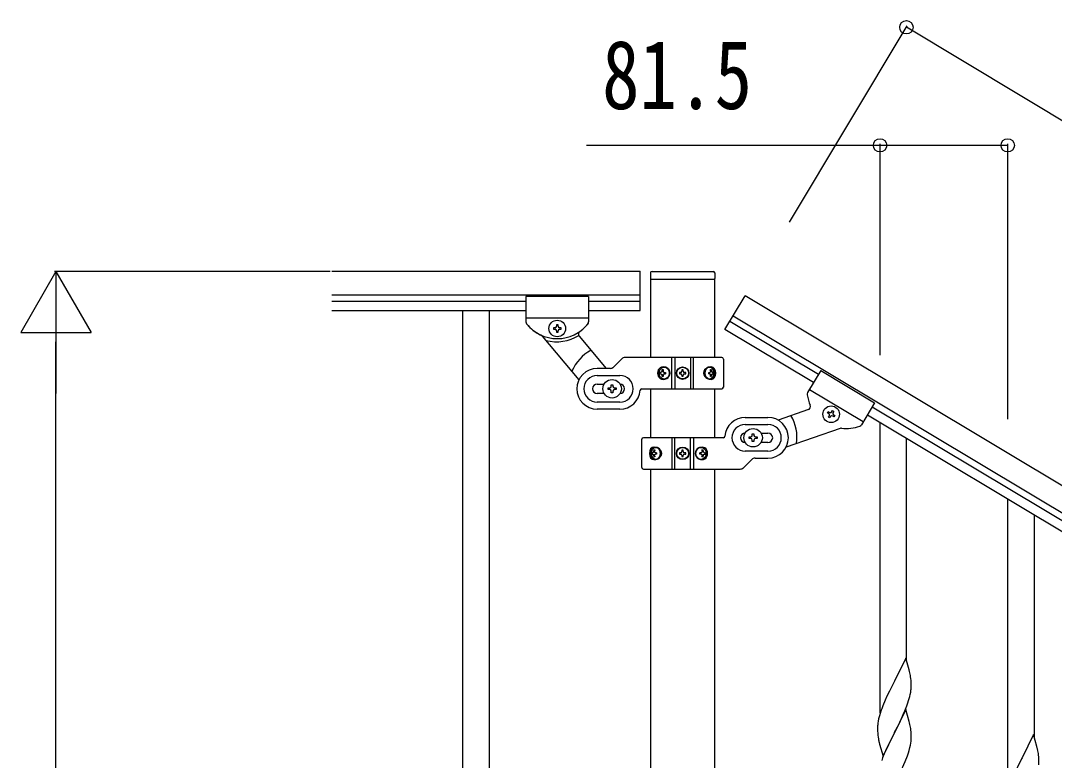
# Model space of a CAD drawing. Units: millimetres, scale not verified. Extents: x -4143 to 4140, y -2900 to 2898.
# Drawn here: x -1766 to -1107, y -925 to -452 of the extents above; entities that cross this region are included whole.
import ezdxf
from ezdxf.enums import TextEntityAlignment as Align

# ---------------------------------------------------------------- set-up
doc = ezdxf.new("R2010")
doc.units = ezdxf.units.MM
doc.header["$LTSCALE"] = 10
doc.layers.add('0-3_YKK_A1', color=4, linetype='Continuous')
doc.layers.add('0-4_YKK_D', color=6, linetype='Continuous')
doc.styles.add('ＭＳ ゴシック', font='')
doc.styles.get('ＭＳ ゴシック').set_extended_font_data('MS Gothic')

msp = doc.modelspace()

# ---------------------------------------------------------------- linework, layer by layer
at = {"layer": '0-3_YKK_A1'}
for p, q in [((-1567.83, -612.46), (-1370.97, -612.46)), ((-1370.97, -637.46), (-1370.97, -612.46)), ((-1364.47, -613.5), (-1364.47, -617)), ((-1363.47, -612.5), (-1324.47, -612.5)), ((-1323.47, -613.5), (-1323.47, -617)), ((-1364.22, -667.7), (-1364.22, -617.5)), ((-1363.97, -617.5), (-1323.97, -617.5)), ((-1323.72, -617.5), (-1323.72, -667.7)), ((-1567.83, -627.46), (-1370.97, -627.46)), ((-1567.83, -631.46), (-1443.97, -631.46)), ((-1443.97, -628.46), (-1443.97, -644.78)), ((-1403.97, -628.46), (-1443.97, -628.46)), ((-1443.97, -628.46), (-1443.97, -644.78)), ((-1403.97, -628.46), (-1443.97, -628.46)), ((-1403.97, -628.46), (-1403.97, -644.78)), ((-1403.97, -628.46), (-1403.97, -644.8)), ((-1403.97, -631.46), (-1370.97, -631.46)), ((-1316.93, -649.63), (-1304.04, -628.15)), ((-371.05, -1187.86), (-1304.04, -628.15)), ((-1567.83, -637.46), (-1443.97, -637.46)), ((-1484.47, -637.46), (-1484.47, -1297.46)), ((-1467.47, -637.46), (-1467.47, -1297.46)), ((-1403.97, -637.46), (-1370.97, -637.46)), ((-1403.97, -642.46), (-1443.97, -642.46)), ((-1403.97, -642.46), (-1443.97, -642.46)), ((-1257.29, -678.41), (-1313.84, -644.48)), ((-378.77, -1200.72), (-1311.76, -641.01)), ((-1425.41, -648.48), (-1426.37, -648.48)), ((-1422.53, -649.44), (-1421.57, -649.44)), ((-1260.38, -683.55), (-1316.93, -649.63)), ((-1433.55, -653.78), (-1410.13, -681.7)), ((-1410, -653.85), (-1392.74, -674.42)), ((-1388.1, -673.58), (-1382.85, -668.34)), ((-1318.97, -667.46), (-1380.73, -667.46)), ((-1350.92, -687.46), (-1350.92, -667.46)), ((-1348.97, -667.46), (-1348.97, -687.46)), ((-1338.97, -667.46), (-1338.97, -687.46)), ((-1337.03, -687.46), (-1337.03, -667.46)), ((-1317.97, -668.46), (-1317.97, -686.46)), ((-1390.22, -674.46), (-1398.47, -674.46)), ((-1398.47, -678.96), (-1383.97, -678.96)), ((-1358.03, -677.02), (-1358.49, -677.02)), ((-1358.03, -677.9), (-1358.49, -677.9)), ((-1357.1, -675.25), (-1356.33, -675.25)), ((-1355.74, -677.02), (-1354.97, -677.02)), ((-1355.74, -677.9), (-1354.97, -677.9)), ((-1345.2, -677.05), (-1346.02, -677.05)), ((-1342.74, -677.87), (-1341.92, -677.87)), ((-1327.28, -677.02), (-1326.65, -677.02)), ((-1327.28, -677.9), (-1326.65, -677.9)), ((-1326.27, -675.25), (-1325.64, -675.25)), ((-1324.46, -677.02), (-1324.78, -677.02)), ((-1324.46, -677.9), (-1324.78, -677.9)), ((-1255.76, -675.85), (-1264.16, -689.86)), ((-1255.76, -675.85), (-1221.46, -696.43)), ((-1398.47, -684.46), (-1394.05, -684.46)), ((-1356.33, -679.66), (-1357.1, -679.66)), ((-1325.64, -679.66), (-1326.27, -679.66)), ((-1394.05, -690.46), (-1398.47, -690.46)), ((-1390.47, -687.96), (-1391.47, -687.96)), ((-1387.47, -686.96), (-1386.47, -686.96)), ((-1370.01, -687.46), (-1318.97, -687.46)), ((-1364.22, -718.73), (-1364.22, -687.46)), ((-1323.72, -687.46), (-1323.72, -718.73)), ((-1262.96, -687.86), (-1228.66, -708.44)), ((-1383.97, -695.96), (-1398.47, -695.96)), ((-1221.46, -696.43), (-1229.85, -710.42)), ((-1222.97, -698.94), (-470.87, -1150.14)), ((-1383.97, -700.46), (-1398.47, -700.46)), ((-1303.97, -705.73), (-1289.47, -705.73)), ((-1263.65, -700.72), (-1283.06, -707.42)), ((-1250.64, -703.39), (-1251.46, -702.9)), ((-1247.67, -704.05), (-1246.85, -704.54)), ((-1226.05, -704.09), (-473.95, -1155.28)), ((-1303.97, -710.23), (-1289.47, -710.23)), ((-1217.97, -894.34), (-1217.97, -708.94)), ((-1317.94, -718.73), (-1368.97, -718.73)), ((-1350.92, -718.73), (-1350.92, -738.73)), ((-1348.97, -738.73), (-1348.97, -718.73)), ((-1338.97, -738.73), (-1338.97, -718.73)), ((-1337.03, -718.73), (-1337.03, -738.73)), ((-1297.47, -718.23), (-1296.47, -718.23)), ((-1293.89, -715.73), (-1289.47, -715.73)), ((-1243.43, -712.78), (-1277.92, -724.69)), ((-1200.97, -861.43), (-1200.97, -719.13)), ((-1369.97, -737.73), (-1369.97, -719.73)), ((-1300.47, -719.23), (-1301.47, -719.23)), ((-1289.47, -721.73), (-1293.89, -721.73)), ((-1363.49, -728.29), (-1363.16, -728.29)), ((-1363.49, -729.17), (-1363.16, -729.17)), ((-1362.31, -726.52), (-1361.68, -726.52)), ((-1361.68, -730.93), (-1362.31, -730.93)), ((-1360.67, -728.29), (-1361.29, -728.29)), ((-1360.67, -729.17), (-1361.29, -729.17)), ((-1345.2, -728.32), (-1346.02, -728.32)), ((-1342.74, -729.14), (-1341.92, -729.14)), ((-1332.21, -728.29), (-1332.98, -728.29)), ((-1332.21, -729.17), (-1332.98, -729.17)), ((-1331.61, -726.52), (-1330.85, -726.52)), ((-1330.85, -730.93), (-1331.61, -730.93)), ((-1329.92, -728.29), (-1329.46, -728.29)), ((-1329.92, -729.17), (-1329.46, -729.17)), ((-1289.47, -727.23), (-1303.97, -727.23)), ((-1297.73, -731.73), (-1289.47, -731.73)), ((-1368.97, -738.73), (-1307.22, -738.73)), ((-1364.22, -1289.76), (-1364.22, -738.73)), ((-1323.72, -738.73), (-1323.72, -1288.96)), ((-1299.85, -732.61), (-1305.1, -737.85)), ((-1136.47, -943.23), (-1136.47, -757.83)), ((-1119.47, -910.32), (-1119.47, -768.03))]:
    msp.add_line(p, q, dxfattribs=at)
for points in [[(-1423.49, -647.52), (-1423.49, -646.56), (-1424.45, -646.56), (-1424.45, -647.52)], [(-1426.37, -648.48), (-1426.37, -649.44), (-1425.41, -649.44)], [(-1424.45, -650.4), (-1424.45, -651.36), (-1423.49, -651.36), (-1423.49, -650.4)], [(-1421.57, -649.44), (-1421.57, -648.48), (-1422.53, -648.48)], [(-1357.21, -676.14), (-1357.24, -676.31), (-1357.29, -676.47), (-1357.38, -676.63), (-1357.48, -676.76), (-1357.6, -676.87), (-1357.73, -676.95), (-1357.88, -677), (-1358.03, -677.02)], [(-1358.03, -677.9), (-1357.88, -677.92), (-1357.73, -677.97), (-1357.6, -678.05), (-1357.48, -678.16), (-1357.38, -678.29), (-1357.29, -678.45), (-1357.24, -678.61), (-1357.21, -678.78)], [(-1355.74, -677.02), (-1355.88, -677), (-1356.03, -676.95), (-1356.15, -676.87), (-1356.27, -676.76), (-1356.35, -676.63), (-1356.41, -676.47), (-1356.45, -676.31), (-1356.45, -676.14)], [(-1356.45, -678.78), (-1356.45, -678.61), (-1356.41, -678.45), (-1356.35, -678.29), (-1356.27, -678.16), (-1356.15, -678.05), (-1356.03, -677.97), (-1355.88, -677.92), (-1355.74, -677.9)], [(-1346.02, -677.05), (-1346.02, -677.87), (-1345.2, -677.87)], [(-1343.56, -676.23), (-1343.56, -675.41), (-1344.38, -675.41), (-1344.38, -676.23)], [(-1344.38, -678.69), (-1344.38, -679.51), (-1343.56, -679.51), (-1343.56, -678.69)], [(-1341.92, -677.87), (-1341.92, -677.05), (-1342.74, -677.05)], [(-1326.11, -676.14), (-1326.1, -676.31), (-1326.12, -676.47), (-1326.16, -676.63), (-1326.23, -676.76), (-1326.32, -676.87), (-1326.42, -676.95), (-1326.53, -677), (-1326.65, -677.02)], [(-1326.65, -677.9), (-1326.53, -677.92), (-1326.42, -677.97), (-1326.32, -678.05), (-1326.23, -678.16), (-1326.16, -678.29), (-1326.12, -678.45), (-1326.1, -678.61), (-1326.11, -678.78)], [(-1324.78, -677.02), (-1324.91, -677), (-1325.03, -676.95), (-1325.14, -676.87), (-1325.24, -676.76), (-1325.33, -676.63), (-1325.4, -676.47), (-1325.45, -676.31), (-1325.48, -676.14)], [(-1325.48, -678.78), (-1325.45, -678.61), (-1325.4, -678.45), (-1325.33, -678.29), (-1325.24, -678.16), (-1325.14, -678.05), (-1325.03, -677.97), (-1324.91, -677.92), (-1324.78, -677.9)], [(-1389.47, -685.96), (-1389.47, -684.96), (-1388.47, -684.96), (-1388.47, -685.96)], [(-1391.47, -687.96), (-1391.47, -686.96), (-1390.47, -686.96)], [(-1388.47, -688.96), (-1388.47, -689.96), (-1389.47, -689.96), (-1389.47, -688.96)], [(-1386.47, -686.96), (-1386.47, -687.96), (-1387.47, -687.96)], [(-1251.46, -702.9), (-1250.97, -702.07), (-1250.14, -702.57)], [(-1249.48, -705.2), (-1249.98, -706.03), (-1250.8, -705.53), (-1250.31, -704.71)], [(-1248.83, -702.24), (-1248.33, -701.42), (-1247.51, -701.91), (-1248, -702.73)], [(-1246.85, -704.54), (-1247.34, -705.37), (-1248.17, -704.87)], [(-1301.47, -719.23), (-1301.47, -718.23), (-1300.47, -718.23)], [(-1299.47, -717.23), (-1299.47, -716.23), (-1298.47, -716.23), (-1298.47, -717.23)], [(-1296.47, -718.23), (-1296.47, -719.23), (-1297.47, -719.23)], [(-1298.47, -720.23), (-1298.47, -721.23), (-1299.47, -721.23), (-1299.47, -720.23)], [(-1362.46, -727.41), (-1362.5, -727.58), (-1362.55, -727.74), (-1362.62, -727.9), (-1362.71, -728.03), (-1362.81, -728.14), (-1362.92, -728.22), (-1363.04, -728.27), (-1363.16, -728.29)], [(-1363.16, -729.17), (-1363.04, -729.19), (-1362.92, -729.24), (-1362.81, -729.32), (-1362.71, -729.43), (-1362.62, -729.56), (-1362.55, -729.72), (-1362.5, -729.88), (-1362.46, -730.05)], [(-1361.29, -728.29), (-1361.41, -728.27), (-1361.53, -728.22), (-1361.63, -728.14), (-1361.72, -728.03), (-1361.79, -727.9), (-1361.83, -727.74), (-1361.85, -727.58), (-1361.84, -727.41)], [(-1361.84, -730.05), (-1361.85, -729.88), (-1361.83, -729.72), (-1361.79, -729.56), (-1361.72, -729.43), (-1361.63, -729.32), (-1361.53, -729.24), (-1361.41, -729.19), (-1361.29, -729.17)], [(-1346.02, -728.32), (-1346.02, -729.14), (-1345.2, -729.14)], [(-1343.56, -727.5), (-1343.56, -726.68), (-1344.38, -726.68), (-1344.38, -727.5)], [(-1344.38, -729.96), (-1344.38, -730.78), (-1343.56, -730.78), (-1343.56, -729.96)], [(-1341.92, -729.14), (-1341.92, -728.32), (-1342.74, -728.32)], [(-1331.5, -727.41), (-1331.5, -727.58), (-1331.53, -727.74), (-1331.59, -727.9), (-1331.68, -728.03), (-1331.79, -728.14), (-1331.92, -728.22), (-1332.06, -728.27), (-1332.21, -728.29)], [(-1332.21, -729.17), (-1332.06, -729.19), (-1331.92, -729.24), (-1331.79, -729.32), (-1331.68, -729.43), (-1331.59, -729.56), (-1331.53, -729.72), (-1331.5, -729.88), (-1331.5, -730.05)], [(-1329.92, -728.29), (-1330.07, -728.27), (-1330.21, -728.22), (-1330.35, -728.14), (-1330.47, -728.03), (-1330.57, -727.9), (-1330.65, -727.74), (-1330.71, -727.58), (-1330.74, -727.41)], [(-1330.74, -730.05), (-1330.71, -729.88), (-1330.65, -729.72), (-1330.57, -729.56), (-1330.47, -729.43), (-1330.35, -729.32), (-1330.21, -729.24), (-1330.07, -729.19), (-1329.92, -729.17)], [(-1201.57, -859.4), (-1208.8, -874.26), (-1209.14, -874.93), (-1211.96, -880.57), (-1213.52, -883.85), (-1214.63, -886.32), (-1216.1, -889.84), (-1216.87, -891.87)], [(-1198.84, -868.94), (-1199.06, -868), (-1199.31, -867.04), (-1201.57, -859.4)], [(-1198.1, -878.72), (-1198.08, -877.92), (-1198.08, -876.78), (-1198.13, -875.05), (-1198.19, -873.8), (-1198.3, -872.39)], [(-1198.99, -884.07), (-1198.66, -882.66), (-1198.39, -881.29), (-1198.2, -879.98)], [(-1218.54, -913.38), (-1218.29, -914.34), (-1216.02, -921.98), (-1208.8, -907.13), (-1208.63, -906.8), (-1206.91, -903.41), (-1205.41, -900.35), (-1204.29, -898.01), (-1203.18, -895.56), (-1202.11, -893.05), (-1200.91, -890.01), (-1200.18, -888), (-1199.69, -886.5)], [(-1217.9, -894.88), (-1218.34, -896.35), (-1218.83, -898.26), (-1219.12, -899.64), (-1219.34, -900.97)], [(-1201.57, -892.26), (-1208.8, -907.13), (-1208.96, -907.46), (-1211.75, -912.99), (-1213.07, -915.76), (-1213.52, -916.72), (-1215.27, -920.69), (-1216.3, -923.22), (-1216.87, -924.74)], [(-1198.84, -901.8), (-1199.06, -900.87), (-1199.31, -899.91), (-1201.57, -892.26)], [(-1219.47, -902.25), (-1219.51, -903.06), (-1219.52, -903.46), (-1219.5, -905.32), (-1219.47, -906.33), (-1219.42, -907.27), (-1219.32, -908.71), (-1219.17, -910.03), (-1219.03, -911.02)], [(-1218.54, -946.25), (-1218.22, -947.45), (-1216.02, -954.85), (-1208.8, -939.99), (-1208.63, -939.66), (-1206.91, -936.28), (-1205.41, -933.22), (-1204.29, -930.87), (-1202.75, -927.43), (-1201.9, -925.42), (-1200.53, -921.87), (-1199.85, -919.87), (-1199.39, -918.39), (-1198.87, -916.46), (-1198.56, -915.07), (-1198.32, -913.71), (-1198.16, -912.42), (-1198.1, -911.59), (-1198.08, -910.79), (-1198.08, -909.64), (-1198.13, -907.92), (-1198.19, -906.67), (-1198.3, -905.26)], [(-1120.07, -908.29), (-1127.3, -923.15), (-1127.64, -923.82), (-1130.46, -929.46), (-1132.02, -932.75), (-1133.13, -935.21), (-1134.6, -938.74), (-1135.37, -940.77)], [(-1117.34, -917.83), (-1117.56, -916.89), (-1117.81, -915.94), (-1120.07, -908.29)], [(-1116.6, -927.62), (-1116.58, -926.82), (-1116.58, -925.67), (-1116.63, -923.94), (-1116.69, -922.7), (-1116.8, -921.29)]]:
    msp.add_lwpolyline(points, dxfattribs=at)
for centre, radius in [((-1423.97, -648.96), 5.3), ((-1343.97, -677.46), 4), ((-1343.97, -677.46), 3.75), ((-1388.97, -687.46), 5.9), ((-1249.15, -703.72), 5.3), ((-1298.97, -718.73), 5.9), ((-1343.97, -728.73), 4), ((-1343.97, -728.73), 3.75)]:
    msp.add_circle(centre, radius, dxfattribs=at)
for centre, radius, start, end in [((-1363.47, -613.5), 1, 90, 180), ((-1324.47, -613.5), 1, 0, 90), ((-1363.97, -617), 0.5, 180, 270), ((-1323.97, -617), 0.5, 270, 0), ((-1441.97, -644.78), 2, 180, 218.49995), ((-1441.97, -644.78), 2, 180, 218.49996), ((-1423.97, -630.46), 25, 218.49995, 321.50005), ((-1423.97, -630.46), 25, 218.49996, 245.70849), ((-1423.97, -630.46), 25, 305.05508, 320.95374), ((-1405.97, -644.8), 2, 315.06998, 0), ((-1405.97, -644.78), 2, 321.50005, 0), ((-1425.41, -647.52), 0.96, 270, 0), ((-1425.41, -650.4), 0.96, 0, 90), ((-1422.53, -647.52), 0.96, 180, 270), ((-1422.53, -650.4), 0.96, 90, 180), ((-1408.47, -652.56), 2, 125.05508, 220), ((-1435.08, -655.07), 2, 40, 65.70849), ((-1424.47, -630.46), 27, 255.63423, 301.73669), ((-1388.97, -687.46), 28, 118.67181, 156.51477), ((-1380.73, -670.46), 3, 90, 135), ((-1318.97, -668.46), 1, 0, 90), ((-1398.47, -687.46), 13, 90, 270), ((-1398.47, -687.46), 8.5, 90, 270), ((-1390.22, -671.46), 3, 270, 315), ((-1383.97, -687.46), 8.5, 270, 90), ((-1345.2, -676.23), 0.82, 270, 0), ((-1345.2, -678.69), 0.82, 0, 90), ((-1342.74, -676.23), 0.82, 180, 270), ((-1342.74, -678.69), 0.82, 90, 180), ((-1398.47, -687.46), 3, 90, 270), ((-1390.47, -685.96), 1, 270, 0), ((-1387.47, -685.96), 1, 180, 270), ((-1383.97, -687.46), 3, 270, 90), ((-1390.47, -688.96), 1, 0, 90), ((-1387.47, -688.96), 1, 90, 180), ((-1383.97, -687.46), 13, 270, 355.90396), ((-1370.01, -688.46), 1, 90, 175.90396), ((-1318.97, -686.46), 1, 270, 0), ((-1262.45, -690.89), 2, 149.04, 193.97002), ((-1239.64, -687.86), 25, 188.08626, 203.98492), ((-1264.31, -698.83), 2, 289.04, 23.98492), ((-1303.97, -718.73), 13, 90, 175.90396), ((-1289.47, -718.73), 13, 270, 90), ((-1298.97, -718.73), 28, 352.52523, 30.36819), ((-1251.13, -704.21), 0.96, 329.04, 59.04), ((-1249.65, -701.74), 0.96, 239.04, 329.04), ((-1248.66, -705.7), 0.96, 59.04, 149.04), ((-1247.18, -703.23), 0.96, 149.04, 239.04), ((-1303.97, -718.73), 8.5, 90, 270), ((-1289.47, -718.73), 8.5, 270, 90), ((-1239.64, -687.86), 25, 263.33151, 290.54004), ((-1231.57, -709.39), 2, 290.54004, 329.04), ((-1368.97, -719.73), 1, 90, 180), ((-1317.94, -717.73), 1, 270, 355.90396), ((-1303.97, -718.73), 3, 90, 270), ((-1300.47, -717.23), 1, 270, 0), ((-1297.47, -717.23), 1, 180, 270), ((-1289.47, -718.73), 3, 270, 90), ((-1242.77, -714.67), 2, 83.33151, 109.04), ((-1300.47, -720.23), 1, 0, 90), ((-1297.47, -720.23), 1, 90, 180), ((-1345.2, -727.5), 0.82, 270, 0), ((-1345.2, -729.96), 0.82, 0, 90), ((-1342.74, -727.5), 0.82, 180, 270), ((-1342.74, -729.96), 0.82, 90, 180), ((-1297.73, -734.73), 3, 90, 135), ((-1368.97, -737.73), 1, 180, 270), ((-1307.22, -735.73), 3, 270, 315), ((-1240.31, -877.65), 42.37, 9.56725, 11.859), ((-1243.16, -877.25), 45.12, 6.17603, 8.46779), ((-1260.09, -867.79), 63.23, 342.78424, 345.07599), ((-1229.52, -876.73), 31.49, 354.07159, 356.36334), ((-1142.27, -919.12), 79.42, 159.93435, 162.22611), ((-1187.53, -904.86), 32.04, 173.03232, 175.32407), ((-1240.43, -910.51), 42.49, 9.53591, 11.82766), ((-1243.03, -910.12), 45, 6.19632, 8.48807), ((-1159.66, -899.95), 60.39, 190.55951, 192.85127), ((-1158.81, -926.54), 42.37, 9.56725, 11.859), ((-1161.66, -926.14), 45.12, 6.17603, 8.46779)]:
    msp.add_arc(centre, radius, start, end, dxfattribs=at)
for centre, major_axis, ratio, start_param, end_param in [((-1356.47, -677.46), (0, 4), 0.865, 0, 3.141593), ((-1354.89, -677.46), (0, -7.22), 0.499772, 4.651234, 4.773544), ((-1353.66, -677.46), (0, -7.22), 0.499772, 4.401836, 4.527995), ((-1353.66, -677.46), (0, -7.22), 0.499772, 4.896783, 5.022942), ((-1356.47, -677.46), (-4.49, 0), 0.890869, 1.570796, 4.712389), ((-1352.9, -677.46), (0, -7.22), 0.499772, 4.401836, 4.527995), ((-1352.9, -677.46), (0, -7.22), 0.499772, 4.896783, 5.022942), ((-1355.56, -677.46), (0, -3.83), 0.866157, 6.25819, 9.449773), ((-1351.37, -677.46), (0, -7.22), 0.499772, 4.651234, 4.773544), ((-1325.59, -677.46), (-5.06, 0), 0.790514, 4.712389, 7.853982), ((-1327.09, -677.46), (0, 3.83), 0.707107, 6.239857, 9.468106), ((-1332.37, -677.46), (0, 7.22), 0.707107, 4.651234, 4.773544), ((-1331.12, -677.46), (0, 7.22), 0.707107, 4.896783, 5.022942), ((-1331.12, -677.46), (0, 7.22), 0.707107, 4.401836, 4.527995), ((-1326.3, -677.46), (0, 4), 0.7075, 3.26685, 6.157927), ((-1330.5, -677.46), (0, 7.22), 0.707107, 4.896783, 5.022942), ((-1330.5, -677.46), (0, 7.22), 0.707107, 4.401836, 4.527995), ((-1325.59, -677.46), (0, 4), 0.7075, 3.141593, 6.283185), ((-1329.55, -677.46), (0, 7.22), 0.707107, 4.651234, 4.773544), ((-1362.36, -728.73), (0, -4), 0.7075, 3.141593, 6.283185), ((-1361.65, -728.73), (0, -4), 0.7075, 3.26685, 6.157927), ((-1362.36, -728.73), (5.06, 0), 0.790514, 4.712389, 7.853982), ((-1360.86, -728.73), (0, -3.83), 0.707107, 6.239857, 9.468106), ((-1331.47, -728.73), (4.49, 0), 0.890869, 1.570796, 4.712389), ((-1332.39, -728.73), (0, 3.83), 0.866157, 6.25819, 9.449773), ((-1331.47, -728.73), (0, -4), 0.865, 0, 3.141593), ((-1358.4, -728.73), (0, -7.22), 0.707107, 4.651234, 4.773544), ((-1357.45, -728.73), (0, -7.22), 0.707107, 4.401836, 4.527995), ((-1357.45, -728.73), (0, -7.22), 0.707107, 4.896783, 5.022942), ((-1356.82, -728.73), (0, -7.22), 0.707107, 4.401836, 4.527995), ((-1356.82, -728.73), (0, -7.22), 0.707107, 4.896783, 5.022942), ((-1355.58, -728.73), (0, -7.22), 0.707107, 4.651234, 4.773544), ((-1336.58, -728.73), (0, 7.22), 0.499772, 4.651234, 4.773544), ((-1335.05, -728.73), (0, 7.22), 0.499772, 4.896783, 5.022942), ((-1335.05, -728.73), (0, 7.22), 0.499772, 4.401836, 4.527995), ((-1334.28, -728.73), (0, 7.22), 0.499772, 4.896783, 5.022942), ((-1334.28, -728.73), (0, 7.22), 0.499772, 4.401836, 4.527995), ((-1333.06, -728.73), (0, 7.22), 0.499772, 4.651234, 4.773544)]:
    msp.add_ellipse(centre, major_axis=major_axis, ratio=ratio, start_param=start_param, end_param=end_param, dxfattribs=at)
for centre, major_axis, ratio in [((-1355.72, -677.46), (0, -3.83), 0.866157), ((-1326.86, -677.46), (0, 3.83), 0.707107), ((-1361.09, -728.73), (0, -3.83), 0.707107), ((-1332.22, -728.73), (0, 3.83), 0.866157)]:
    msp.add_ellipse(centre, major_axis=major_axis, ratio=ratio, dxfattribs=at)
at = {"layer": '0-4_YKK_D'}
for p, q in [((-1275.75, -580.98), (-1200.64, -455.79)), ((-268.16, -1016.35), (-1201.15, -456.64)), ((-1217.97, -666.01), (-1217.97, -531.01)), ((-1136.47, -706.77), (-1136.47, -531.01)), ((-1743.97, -612.5), (-1766.47, -651.47)), ((-1568.83, -612.5), (-1744.97, -612.5)), ((-1743.97, -612.5), (-1721.47, -651.47)), ((-1743.97, -612.5), (-1743.97, -690.44)), ((-1766.47, -651.47), (-1721.47, -651.47)), ((-1743.97, -1367.5), (-1743.97, -657.5))]:
    msp.add_line(p, q, dxfattribs=at)
msp.add_lwpolyline([(-1136.47, -532.01), (-1217.97, -532.01), (-1405.37, -532.01)], dxfattribs=at)
for centre in [(-1201.15, -456.64), (-1217.97, -532.01), (-1136.47, -532.01)]:
    msp.add_circle(centre, 4.25, dxfattribs=at)

# ---------------------------------------------------------------- texts
at = {"layer": '0-4_YKK_D', "style": 'ＭＳ ゴシック', "width": 0.8}
msp.add_text('81.5', height=43.99, dxfattribs=at).set_placement((-1395.37, -522.01), align=Align.BOTTOM_LEFT)

doc.saveas('drawing.dxf')
